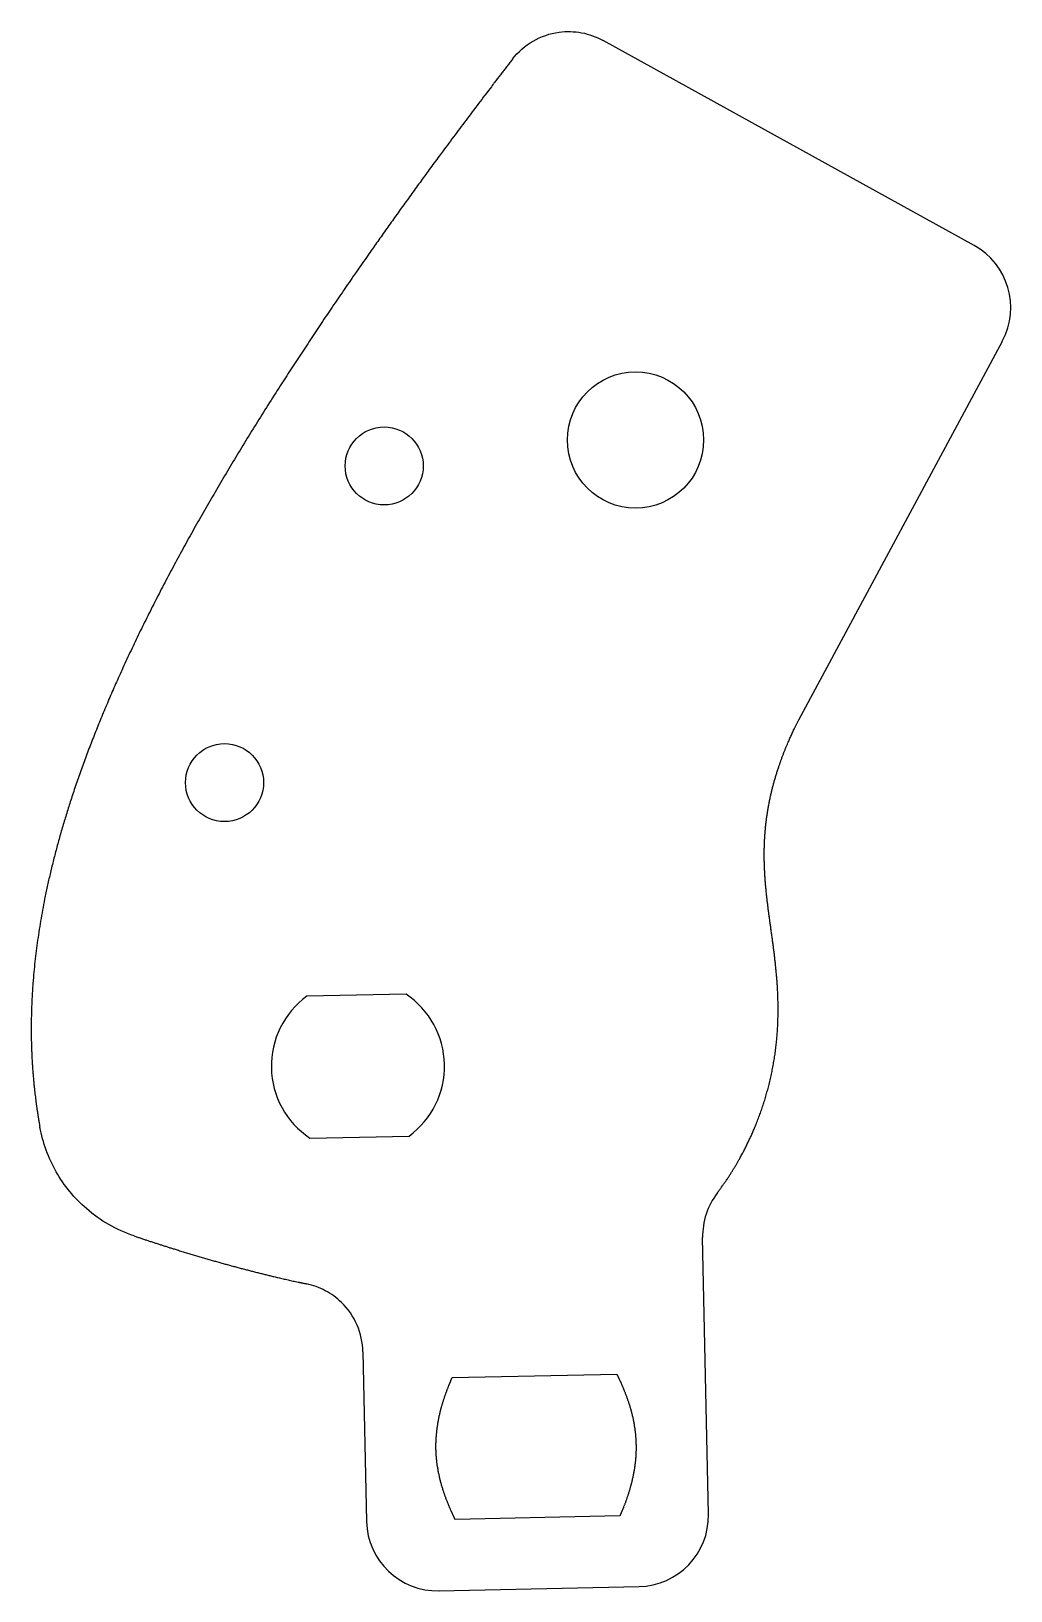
# Model space of a CAD drawing. Header units: millimetres. Extents: x -14 to 55, y -57 to 53.
import ezdxf

# ---------------------------------------------------------------- set-up
doc = ezdxf.new("R2010")
doc.units = ezdxf.units.MM
doc.layers.get('0').update_dxf_attribs({"linetype": 'CONTINUOUS'})

msp = doc.modelspace()

# ---------------------------------------------------------------- linework, layer by layer
for p, q in [((52.82, 37.86), (26.67, 52.32)), ((40.46, 4.42), (54.81, 31.12)), ((34.1, -51.56), (33.69, -32.07)), ((9.75, -40.12), (10.01, -52.07)), ((16.04, -41.94), (27.64, -41.7)), ((27.85, -51.69), (16.25, -51.94)), ((15.11, -56.96), (29.21, -56.67))]:
    msp.add_line(p, q)
msp.add_lwpolyline([(5.8, -15.06, 0.521144), (6.01, -25.05), (13, -24.91, 0.521144), (12.79, -14.91)], format="xyb", close=True)
for centre, radius in [((28.96, 24.15), 4.8), ((11.25, 22.32), 2.75), ((0, 0), 2.75)]:
    msp.add_circle(centre, radius)
for centre, start, end in [((50.4, 33.49), -28.2544, 61.0777), ((29.1, -51.67), -88.7929, 1.2071), ((15.01, -51.97), 181.2071, 271.2071)]:
    msp.add_arc(centre, 5, start, end)
for points, degree, knots in [([(20.29, 50.99), (20.69, 51.51), (21.18, 51.94), (22.31, 52.59), (22.93, 52.81), (24.1, 52.97), (24.64, 52.95), (25.69, 52.76), (26.2, 52.57), (26.67, 52.32)], 3, [0, 0, 0, 0, 0.1953222, 0.1953222, 0.3906445, 0.3906445, 0.5509404, 0.5509404, 0.7112364, 0.7112364, 0.7112364, 0.7112364]), ([(20.29, 50.99), (19.19, 49.57), (16.52, 46.07), (12.43, 40.55), (7.21, 33.16), (1.31, 24.07), (-4.06, 14.77), (-8.35, 5.94), (-11.46, -2.37), (-13.31, -10.13), (-13.8, -15.98), (-13.62, -20.15), (-13.26, -22.85), (-13.02, -24.21), (-13.01, -24.28)], 5, [0.0321322, 0.0321322, 0.0321322, 0.0321322, 0.0321322, 0.0321322, 0.1, 0.2, 0.3, 0.4, 0.5, 0.6, 0.7, 0.8, 0.9, 0.9055024, 0.9055024, 0.9055024, 0.9055024, 0.9055024, 0.9055024]), ([(34.71, -28.94), (34.83, -28.77), (35.34, -28.09), (36.17, -26.83), (37.19, -24.93), (38.19, -22.35), (38.87, -19.34), (39.09, -16.41), (38.96, -13.63), (38.61, -10.99), (38.22, -8.44), (37.98, -5.94), (38.01, -3.43), (38.4, -0.87), (39.02, 1.21), (39.67, 2.81), (40.18, 3.88), (40.46, 4.42)], 5, [-0.4929887, -0.4929887, -0.4929887, -0.4929887, -0.4929887, -0.4929887, -0.48, -0.44, -0.4, -0.36, -0.32, -0.28, -0.24, -0.2, -0.16, -0.12, -0.08, -0.04, 0, 0, 0, 0, 0, 0]), ([(-6.37, -31.95), (-7.61, -31.54), (-8.75, -30.88), (-10.58, -29.29), (-11.3, -28.41), (-12.41, -26.45), (-12.8, -25.39), (-13.01, -24.28)], 3, [0, 0, 0, 0, 0.390644, 0.390644, 0.728537, 0.728537, 1.06643, 1.06643, 1.06643, 1.06643]), ([(34.71, -28.94), (34.37, -29.39), (34.11, -29.88), (33.76, -30.95), (33.68, -31.51), (33.69, -32.07)], 3, [0, 0, 0, 0, 0.1679578, 0.1679578, 0.3359157, 0.3359157, 0.3359157, 0.3359157]), ([(-6.37, -31.95), (-5.47, -32.26), (-3.64, -32.86), (-1.15, -33.62), (1.27, -34.29), (3.64, -34.87), (5.14, -35.2), (5.78, -35.33)], 5, [-0.9581935, -0.9581935, -0.9581935, -0.9581935, -0.9581935, -0.9581935, -0.92, -0.88, -0.8497647, -0.8497647, -0.8497647, -0.8497647, -0.8497647, -0.8497647]), ([(9.75, -40.12), (9.74, -39.47), (9.6, -38.83), (9.08, -37.63), (8.71, -37.09), (7.9, -36.31), (7.52, -36.03), (6.68, -35.59), (6.24, -35.43), (5.78, -35.33)], 3, [0, 0, 0, 0, 0.1953222, 0.1953222, 0.3906445, 0.3906445, 0.5321448, 0.5321448, 0.6736452, 0.6736452, 0.6736452, 0.6736452])]:
    msp.add_open_spline(points, degree=degree, knots=knots)
for points in [[(27.64, -41.7), (27.74, -41.89), (27.93, -42.29), (28.19, -42.89), (28.49, -43.68), (28.77, -44.67), (28.95, -45.67), (29.02, -46.67), (28.99, -47.67), (28.85, -48.67), (28.61, -49.68), (28.35, -50.48), (28.12, -51.09), (27.94, -51.49), (27.85, -51.69)], [(16.25, -51.94), (16.16, -51.74), (15.97, -51.35), (15.71, -50.75), (15.41, -49.96), (15.13, -48.96), (14.95, -47.97), (14.87, -46.97), (14.91, -45.97), (15.05, -44.96), (15.28, -43.96), (15.55, -43.15), (15.78, -42.55), (15.95, -42.14), (16.04, -41.94)]]:
    msp.add_open_spline(points, degree=5)

doc.saveas('drawing.dxf')
